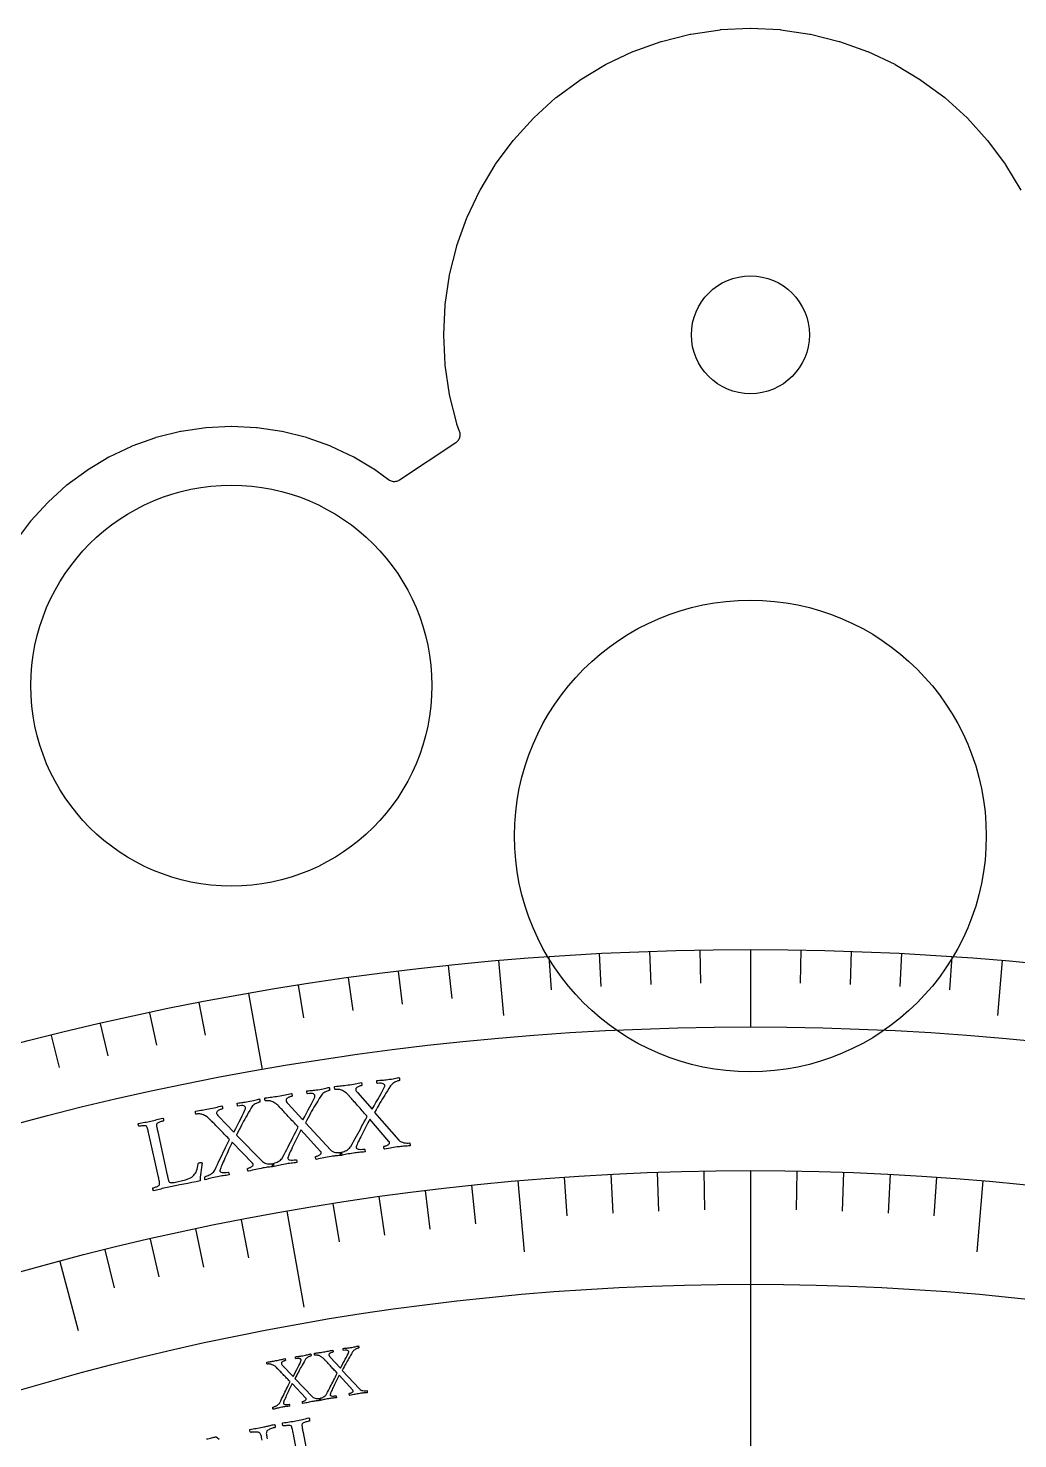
# Model space of a CAD drawing. Header units: millimetres. Extents: x -92 to 92, y -92 to 120.
# Drawn here: x -22.65 to 8.39, y 75.3 to 119.56 of the extents above; entities that cross this region are included whole.
import ezdxf

# ---------------------------------------------------------------- set-up
doc = ezdxf.new("R2010")
doc.units = ezdxf.units.MM
for name, color, linetype in [('CUT_INNER', 6, 'Continuous'), ('CUT_OUTER', 1, 'Continuous'), ('ENGRAVE', 7, 'Continuous'), ('ENGRAVE_FINE', 8, 'Continuous'), ('TEXT', 5, 'Continuous')]:
    doc.layers.add(name, color=color, linetype=linetype)

msp = doc.modelspace()

# ---------------------------------------------------------------- linework, layer by layer
at = {"layer": 'CUT_INNER'}
for centre, radius in [((0, 109.9377), 1.85), ((-16.28, 98.9302), 6.29), ((0, 94.2127), 7.4)]:
    msp.add_circle(centre, radius, dxfattribs=at)
at = {"layer": 'CUT_OUTER'}
msp.add_lwpolyline([(-23.0438, 103.4584), (-22.5767, 104.0882), (-22.5674, 104.0996), (-22.0408, 104.6805), (-22.0304, 104.6909), (-21.4494, 105.2175), (-21.438, 105.2268), (-20.8083, 105.6939), (-20.796, 105.7021), (-20.1235, 106.1052), (-20.1105, 106.1121), (-19.4017, 106.4474), (-19.3881, 106.453), (-18.6499, 106.7172), (-18.6358, 106.7214), (-17.8752, 106.912), (-17.8608, 106.9148), (-17.0851, 107.0299), (-17.0705, 107.0313), (-16.2874, 107.0698), (-16.2726, 107.0698), (-15.4895, 107.0313), (-15.4749, 107.0299), (-14.6992, 106.9148), (-14.6848, 106.912), (-13.9242, 106.7214), (-13.9101, 106.7172), (-13.1719, 106.453), (-13.1583, 106.4474), (-12.4495, 106.1121), (-12.4365, 106.1052), (-11.764, 105.7021), (-11.7517, 105.6939), (-11.3504, 105.3963), (-11.325, 105.3793), (-11.2979, 105.3651), (-11.2696, 105.3537), (-11.2403, 105.3452), (-11.2102, 105.3397), (-11.1798, 105.3373), (-11.1492, 105.3381), (-11.1189, 105.3419), (-11.0892, 105.3488), (-11.0603, 105.3587), (-11.0325, 105.3714), (-11.0062, 105.387), (-9.2377, 106.5561), (-9.2148, 106.573), (-9.1935, 106.5919), (-9.1741, 106.6128), (-9.1567, 106.6354), (-9.1416, 106.6595), (-9.1288, 106.685), (-9.1186, 106.7116), (-9.1109, 106.739), (-9.1058, 106.7671), (-9.1034, 106.7955), (-9.1037, 106.8239), (-9.1067, 106.8523), (-9.1124, 106.8802), (-9.1207, 106.9075), (-9.2033, 107.1382), (-9.2076, 107.1523), (-9.4334, 108.0537), (-9.4362, 108.0682), (-9.5726, 108.9874), (-9.574, 109.0021), (-9.6196, 109.9303), (-9.6196, 109.945), (-9.574, 110.8732), (-9.5726, 110.8879), (-9.4362, 111.8071), (-9.4334, 111.8216), (-9.2076, 112.723), (-9.2033, 112.7371), (-8.8902, 113.6121), (-8.8846, 113.6257), (-8.4872, 114.4658), (-8.4803, 114.4788), (-8.0025, 115.2759), (-7.9944, 115.2882), (-7.4407, 116.0346), (-7.4314, 116.046), (-6.8073, 116.7346), (-6.7969, 116.745), (-6.1083, 117.3691), (-6.0969, 117.3784), (-5.3505, 117.932), (-5.3383, 117.9402), (-4.5412, 118.4179), (-4.5282, 118.4249), (-3.6881, 118.8222), (-3.6745, 118.8279), (-2.7995, 119.1409), (-2.7854, 119.1452), (-1.8839, 119.371), (-1.8695, 119.3739), (-0.9502, 119.5102), (-0.9356, 119.5117), (-0.0074, 119.5573), (0.0074, 119.5573), (0.9356, 119.5117), (0.9502, 119.5102), (1.8695, 119.3739), (1.8839, 119.371), (2.7854, 119.1452), (2.7995, 119.1409), (3.6745, 118.8279), (3.6881, 118.8222), (4.5282, 118.4249), (4.5412, 118.4179), (5.3383, 117.9402), (5.3505, 117.932), (6.0969, 117.3784), (6.1083, 117.3691), (6.7969, 116.745), (6.8073, 116.7346), (7.4314, 116.046), (7.4407, 116.0346), (7.9944, 115.2882), (8.0025, 115.2759), (8.4803, 114.4788)], dxfattribs=at)
at = {"layer": 'ENGRAVE'}
for points in [[(-7.9007, 90.305), (-7.7495, 88.5773)], [(0, 90.65), (0, 88.2219)], [(7.9007, 90.305), (7.7495, 88.5773)], [(-15.7412, 89.2728), (-15.3196, 86.8816)], [(0, 83.7125), (0, 73.5375)], [(-7.296, 83.3939), (-7.1009, 81.164)], [(7.296, 83.3939), (7.1009, 81.164)], [(-14.5365, 82.4407), (-14.0065, 79.4346)], [(-21.6664, 80.8601), (-21.087, 78.6978)]]:
    msp.add_lwpolyline(points, dxfattribs=at)
for radius in [90.65, 90.65, 88.2219, 83.7125, 83.7125, 80.1513]:
    msp.add_circle((0, 0), radius, dxfattribs=at)
at = {"layer": 'ENGRAVE_FINE'}
for points in [[(-6.3234, 90.4292), (-6.2508, 89.3911)], [(-4.7443, 90.5258), (-4.6898, 89.4866)], [(-3.1636, 90.5948), (-3.1273, 89.5548)], [(-1.5821, 90.6362), (-1.5639, 89.5957)], [(1.5821, 90.6362), (1.5639, 89.5957)], [(3.1636, 90.5948), (3.1273, 89.5548)], [(4.7443, 90.5258), (4.6898, 89.4866)], [(6.3234, 90.4292), (6.2508, 89.3911)], [(-11.0475, 89.9743), (-10.9206, 88.9414)], [(-9.4755, 90.1534), (-9.3667, 89.1185)], [(-14.1808, 89.5339), (-14.018, 88.5061)], [(-12.616, 89.7678), (-12.4712, 88.7373)], [(-17.2968, 88.9845), (-17.0983, 87.963)], [(-18.8472, 88.6691), (-18.6308, 87.6512)], [(-20.3918, 88.3266), (-20.1577, 87.3127)], [(-21.9302, 87.9573), (-21.6785, 86.9476)], [(-2.9215, 83.6615), (-2.8789, 82.4412)], [(-1.461, 83.6998), (-1.4397, 82.4789)], [(1.461, 83.6998), (1.4397, 82.4789)], [(2.9215, 83.6615), (2.8789, 82.4412)], [(-8.7503, 83.2539), (-8.6227, 82.0396)], [(-5.8395, 83.5086), (-5.7543, 82.2906)], [(-4.3812, 83.5978), (-4.3173, 82.3784)], [(4.3812, 83.5978), (4.3173, 82.3784)], [(5.8395, 83.5086), (5.7543, 82.2906)], [(-11.6505, 82.8978), (-11.4806, 81.6887)], [(-10.202, 83.0885), (-10.0532, 81.8766)], [(-13.0955, 82.6819), (-12.9045, 81.4759)], [(-17.4048, 81.8832), (-17.1509, 80.6889)], [(-15.9731, 82.1745), (-15.7401, 80.9759)], [(-18.8312, 81.567), (-18.5565, 80.3772)], [(-20.2519, 81.2259), (-19.9565, 80.0411)]]:
    msp.add_lwpolyline(points, dxfattribs=at)
at = {"layer": 'TEXT'}
for points in [[(-14.8107, 86.0524), (-14.7517, 86.0629), (-14.6953, 86.0735), (-14.6415, 86.0842), (-14.5903, 86.0952), (-14.5406, 86.106), (-14.4913, 86.1165), (-14.4423, 86.1268), (-14.3937, 86.1367), (-14.3894, 86.1289), (-14.3854, 86.1178), (-14.3817, 86.1031), (-14.3782, 86.0851), (-14.3762, 86.0676), (-14.3766, 86.0549), (-14.3796, 86.0467), (-14.385, 86.0433), (-14.3981, 86.0406), (-14.414, 86.0363), (-14.4326, 86.0305), (-14.454, 86.0232), (-14.4762, 86.0144), (-14.4973, 86.0041), (-14.5173, 85.9923), (-14.5361, 85.9789), (-14.5517, 85.9639), (-14.5617, 85.947), (-14.5663, 85.9284), (-14.5654, 85.9079), (-14.5596, 85.8887), (-14.5483, 85.8675), (-14.5314, 85.8443), (-14.5091, 85.8191), (-14.0368, 85.3083), (-13.9802, 85.4161), (-13.9246, 85.5206), (-13.8701, 85.6219), (-13.8166, 85.72), (-13.7674, 85.8111), (-13.7258, 85.8912), (-13.6918, 85.9603), (-13.6654, 86.0184), (-13.6622, 86.0274), (-13.6601, 86.0362), (-13.659, 86.0448), (-13.6589, 86.0533), (-13.6594, 86.0608), (-13.6597, 86.0667), (-13.6601, 86.0708), (-13.6604, 86.0733), (-13.6648, 86.0849), (-13.6744, 86.0965), (-13.6891, 86.1081), (-13.709, 86.1197), (-13.7373, 86.1286), (-13.7771, 86.1317), (-13.8286, 86.1292), (-13.8916, 86.1209), (-13.8967, 86.124), (-13.9015, 86.1316), (-13.9059, 86.1437), (-13.91, 86.1603), (-13.9131, 86.1779), (-13.9148, 86.1929), (-13.915, 86.2055), (-13.9137, 86.2155), (-13.8659, 86.22), (-13.8208, 86.2241), (-13.7785, 86.2281), (-13.7389, 86.2317), (-13.6998, 86.2357), (-13.6589, 86.2406), (-13.6163, 86.2464), (-13.5718, 86.2531), (-13.5106, 86.2631), (-13.4545, 86.2732), (-13.4035, 86.2832), (-13.3578, 86.2933), (-13.3164, 86.3028), (-13.2788, 86.3114), (-13.2449, 86.3189), (-13.2147, 86.3254), (-13.2105, 86.3181), (-13.2065, 86.3081), (-13.2027, 86.2956), (-13.1992, 86.2805), (-13.1972, 86.2649), (-13.1978, 86.2511), (-13.201, 86.239), (-13.2068, 86.2286), (-13.2158, 86.2267), (-13.2296, 86.223), (-13.2479, 86.2175), (-13.271, 86.2103), (-13.2968, 86.2008), (-13.3235, 86.1887), (-13.3511, 86.1738), (-13.3795, 86.1563), (-13.4074, 86.1358), (-13.4332, 86.112), (-13.457, 86.085), (-13.4788, 86.0546), (-13.5275, 85.9734), (-13.5729, 85.8977), (-13.6151, 85.8276), (-13.6539, 85.763), (-13.6908, 85.7011), (-13.727, 85.6388), (-13.7623, 85.5762), (-13.797, 85.5133), (-13.8326, 85.4473), (-13.8711, 85.3752), (-13.9124, 85.2972), (-13.9564, 85.2132), (-13.1702, 84.3642), (-13.1391, 84.3361), (-13.1027, 84.3139), (-13.0608, 84.2975), (-13.0136, 84.2871), (-12.965, 84.2812), (-12.9191, 84.2788), (-12.8757, 84.2797), (-12.835, 84.284), (-12.8296, 84.2766), (-12.8252, 84.2661), (-12.8217, 84.2525), (-12.8193, 84.2357), (-12.8177, 84.2193), (-12.8169, 84.2065), (-12.8169, 84.1974), (-12.8177, 84.192), (-12.8641, 84.1882), (-12.9072, 84.1847), (-12.9469, 84.1814), (-12.9834, 84.1784), (-13.02, 84.175), (-13.0602, 84.1704), (-13.104, 84.1645), (-13.1514, 84.1574), (-13.2164, 84.1469), (-13.277, 84.1365), (-13.3332, 84.126), (-13.3849, 84.1155), (-13.4366, 84.1046), (-13.4926, 84.0928), (-13.5528, 84.0801), (-13.6173, 84.0664), (-13.6244, 84.0737), (-13.6303, 84.0846), (-13.6352, 84.099), (-13.6389, 84.117), (-13.6409, 84.1345), (-13.6405, 84.1473), (-13.6376, 84.1554), (-13.6322, 84.1588), (-13.621, 84.1612), (-13.6068, 84.1654), (-13.5898, 84.1713), (-13.5699, 84.179), (-13.549, 84.1882), (-13.5289, 84.1987), (-13.5097, 84.2106), (-13.4913, 84.2238), (-13.4759, 84.2378), (-13.4655, 84.252), (-13.4603, 84.2665), (-13.4601, 84.2812), (-13.461, 84.2848), (-13.4626, 84.2889), (-13.4649, 84.2935), (-13.4679, 84.2986), (-13.4714, 84.3036), (-13.4749, 84.308), (-13.4786, 84.3118), (-13.4823, 84.3149), (-14.0972, 84.9935), (-14.1262, 84.9382), (-14.1561, 84.88), (-14.187, 84.8188), (-14.2188, 84.7547), (-14.2508, 84.6895), (-14.2822, 84.625), (-14.3131, 84.5612), (-14.3433, 84.4981), (-14.3721, 84.4373), (-14.3986, 84.3803), (-14.4227, 84.327), (-14.4444, 84.2775), (-14.4633, 84.2336), (-14.4787, 84.197), (-14.4908, 84.1678), (-14.4995, 84.1459), (-14.5007, 84.1419), (-14.5021, 84.137), (-14.5039, 84.1312), (-14.5059, 84.1245), (-14.5076, 84.1172), (-14.5084, 84.1096), (-14.5083, 84.1018), (-14.5073, 84.0937), (-14.5013, 84.0798), (-14.4885, 84.0677), (-14.4688, 84.0574), (-14.4423, 84.049), (-14.4077, 84.0438), (-14.3638, 84.0433), (-14.3107, 84.0476), (-14.2482, 84.0567), (-14.2424, 84.0494), (-14.2372, 84.039), (-14.2325, 84.0256), (-14.2284, 84.0092), (-14.2253, 83.993), (-14.2239, 83.9803), (-14.2241, 83.9711), (-14.226, 83.9655), (-14.2709, 83.9612), (-14.3162, 83.9565), (-14.3618, 83.9516), (-14.4078, 83.9464), (-14.4538, 83.9407), (-14.4992, 83.9345), (-14.5441, 83.9276), (-14.5885, 83.9203), (-14.6483, 83.9095), (-14.7035, 83.8989), (-14.7541, 83.8884), (-14.8001, 83.8781), (-14.8441, 83.8677), (-14.889, 83.8569), (-14.9346, 83.8457), (-14.981, 83.8341), (-14.9852, 83.843), (-14.9884, 83.8544), (-14.9906, 83.8684), (-14.9917, 83.8848), (-14.9921, 83.9008), (-14.9921, 83.9132), (-14.9917, 83.922), (-14.9909, 83.9274), (-14.9811, 83.9299), (-14.9648, 83.935), (-14.9421, 83.9428), (-14.9128, 83.9532), (-14.8799, 83.9662), (-14.8462, 83.9819), (-14.8117, 84.0003), (-14.7764, 84.0214), (-14.7431, 84.045), (-14.7147, 84.0708), (-14.691, 84.099), (-14.6722, 84.1296), (-14.6264, 84.2173), (-14.5828, 84.3011), (-14.5415, 84.3812), (-14.5023, 84.4574), (-14.4644, 84.5319), (-14.4266, 84.6064), (-14.3889, 84.6812), (-14.3515, 84.7561), (-14.3131, 84.8326), (-14.2728, 84.9121), (-14.2307, 84.9947), (-14.1866, 85.0803), (-14.2114, 85.1084), (-14.2395, 85.1396), (-14.2709, 85.1739), (-14.3056, 85.2112), (-14.3423, 85.2504), (-14.3796, 85.2906), (-14.4175, 85.3318), (-14.4561, 85.3739), (-14.4944, 85.4157), (-14.5316, 85.456), (-14.5678, 85.4947), (-14.6028, 85.532), (-14.6358, 85.5668), (-14.6656, 85.5984), (-14.6924, 85.6266), (-14.716, 85.6516), (-14.7353, 85.672), (-14.749, 85.6866), (-14.7573, 85.6954), (-14.7601, 85.6983), (-14.7935, 85.7343), (-14.8255, 85.7659), (-14.8561, 85.793), (-14.8853, 85.8157), (-14.9149, 85.8354), (-14.9465, 85.8534), (-14.9803, 85.8698), (-15.0162, 85.8845), (-15.0408, 85.8928), (-15.0665, 85.899), (-15.0934, 85.9031), (-15.1215, 85.905), (-15.1484, 85.9055), (-15.172, 85.905), (-15.1921, 85.9037), (-15.2089, 85.9015), (-15.2152, 85.9029), (-15.2206, 85.9096), (-15.2253, 85.9215), (-15.2292, 85.9386), (-15.2316, 85.9569), (-15.2317, 85.9721), (-15.2296, 85.9844), (-15.2252, 85.9936), (-15.1668, 86.0021), (-15.1127, 86.0096), (-15.063, 86.0161), (-15.0177, 86.0216), (-14.9724, 86.0273), (-14.9228, 86.0343), (-14.8689, 86.0427), (-14.8107, 86.0524)], [(-12.6207, 86.4008), (-12.5614, 86.4097), (-12.5047, 86.4189), (-12.4507, 86.4283), (-12.3992, 86.4379), (-12.3493, 86.4475), (-12.2997, 86.4568), (-12.2505, 86.4658), (-12.2017, 86.4744), (-12.1976, 86.4666), (-12.1938, 86.4553), (-12.1905, 86.4406), (-12.1875, 86.4224), (-12.1859, 86.405), (-12.1866, 86.3922), (-12.1898, 86.3842), (-12.1953, 86.3808), (-12.2085, 86.3784), (-12.2245, 86.3746), (-12.2433, 86.3693), (-12.2648, 86.3626), (-12.2872, 86.3543), (-12.3086, 86.3445), (-12.3288, 86.3332), (-12.348, 86.3203), (-12.3639, 86.3057), (-12.3744, 86.2891), (-12.3795, 86.2706), (-12.3791, 86.25), (-12.3738, 86.2308), (-12.363, 86.2093), (-12.3468, 86.1857), (-12.3251, 86.1599), (-11.8659, 85.6373), (-11.8066, 85.7435), (-11.7484, 85.8466), (-11.6913, 85.9465), (-11.6353, 86.0433), (-11.5838, 86.133), (-11.5402, 86.212), (-11.5044, 86.2802), (-11.4766, 86.3377), (-11.4732, 86.3466), (-11.4708, 86.3553), (-11.4695, 86.3639), (-11.4692, 86.3724), (-11.4695, 86.3799), (-11.4697, 86.3858), (-11.4699, 86.39), (-11.4702, 86.3925), (-11.4743, 86.4041), (-11.4836, 86.416), (-11.498, 86.428), (-11.5176, 86.4401), (-11.5457, 86.4496), (-11.5854, 86.4538), (-11.6369, 86.4526), (-11.7001, 86.4459), (-11.7051, 86.4492), (-11.7097, 86.4569), (-11.7138, 86.4691), (-11.7175, 86.4857), (-11.7202, 86.5034), (-11.7215, 86.5185), (-11.7214, 86.5311), (-11.7198, 86.5411), (-11.6719, 86.5443), (-11.6267, 86.5473), (-11.5843, 86.5501), (-11.5446, 86.5528), (-11.5055, 86.5558), (-11.4645, 86.5597), (-11.4217, 86.5644), (-11.3771, 86.5699), (-11.3156, 86.5784), (-11.2592, 86.587), (-11.2081, 86.5958), (-11.1621, 86.6047), (-11.1205, 86.6132), (-11.0827, 86.6208), (-11.0486, 86.6274), (-11.0183, 86.6332), (-11.0142, 86.6257), (-11.0105, 86.6156), (-11.007, 86.603), (-11.0039, 86.5878), (-11.0023, 86.5723), (-11.0032, 86.5585), (-11.0067, 86.5464), (-11.0128, 86.5362), (-11.0219, 86.5345), (-11.0357, 86.5312), (-11.0542, 86.5262), (-11.0774, 86.5195), (-11.1035, 86.5107), (-11.1305, 86.4992), (-11.1584, 86.4851), (-11.1873, 86.4683), (-11.2157, 86.4485), (-11.2421, 86.4254), (-11.2666, 86.3989), (-11.2891, 86.3691), (-11.3398, 86.2892), (-11.3872, 86.2147), (-11.4311, 86.1457), (-11.4716, 86.0821), (-11.5101, 86.0211), (-11.5478, 85.9598), (-11.5847, 85.8981), (-11.6209, 85.8361), (-11.6583, 85.771), (-11.6986, 85.6999), (-11.7418, 85.623), (-11.7879, 85.5401), (-11.0236, 84.6715), (-10.9932, 84.6425), (-10.9573, 84.6194), (-10.9159, 84.602), (-10.869, 84.5904), (-10.8205, 84.5833), (-10.7747, 84.5797), (-10.7313, 84.5795), (-10.6905, 84.5828), (-10.6853, 84.5752), (-10.6811, 84.5646), (-10.678, 84.5509), (-10.676, 84.5341), (-10.6749, 84.5176), (-10.6744, 84.5048), (-10.6746, 84.4957), (-10.6755, 84.4904), (-10.722, 84.4877), (-10.7651, 84.4853), (-10.805, 84.4831), (-10.8415, 84.481), (-10.8782, 84.4785), (-10.9185, 84.4749), (-10.9624, 84.4701), (-11.01, 84.4643), (-11.0752, 84.4554), (-11.1361, 84.4465), (-11.1925, 84.4374), (-11.2445, 84.4283), (-11.2965, 84.4187), (-11.3527, 84.4084), (-11.4133, 84.3971), (-11.4781, 84.3851), (-11.4849, 84.3926), (-11.4906, 84.4036), (-11.4951, 84.4182), (-11.4984, 84.4363), (-11.5, 84.4538), (-11.4992, 84.4665), (-11.4961, 84.4745), (-11.4907, 84.4778), (-11.4793, 84.48), (-11.4651, 84.4838), (-11.4479, 84.4893), (-11.4278, 84.4964), (-11.4067, 84.5051), (-11.3864, 84.5151), (-11.3668, 84.5265), (-11.3481, 84.5392), (-11.3323, 84.5528), (-11.3216, 84.5668), (-11.316, 84.5811), (-11.3155, 84.5959), (-11.3163, 84.5994), (-11.3178, 84.6036), (-11.32, 84.6082), (-11.3229, 84.6134), (-11.3262, 84.6186), (-11.3296, 84.623), (-11.3332, 84.6269), (-11.3368, 84.6301), (-11.9343, 85.3241), (-11.9647, 85.2695), (-11.9961, 85.2121), (-12.0285, 85.1517), (-12.0619, 85.0884), (-12.0955, 85.0241), (-12.1286, 84.9604), (-12.161, 84.8974), (-12.1929, 84.8351), (-12.2232, 84.775), (-12.2511, 84.7187), (-12.2765, 84.666), (-12.2995, 84.6171), (-12.3195, 84.5737), (-12.3359, 84.5375), (-12.3487, 84.5086), (-12.3579, 84.487), (-12.3592, 84.483), (-12.3608, 84.4782), (-12.3627, 84.4724), (-12.3649, 84.4657), (-12.3668, 84.4585), (-12.3678, 84.451), (-12.3679, 84.4431), (-12.3671, 84.435), (-12.3615, 84.421), (-12.349, 84.4085), (-12.3296, 84.3978), (-12.3032, 84.3886), (-12.2688, 84.3826), (-12.2249, 84.381), (-12.1717, 84.384), (-12.109, 84.3914), (-12.1034, 84.384), (-12.0985, 84.3735), (-12.0941, 84.36), (-12.0904, 84.3434), (-12.0877, 84.3271), (-12.0866, 84.3144), (-12.0871, 84.3053), (-12.0891, 84.2997), (-12.1341, 84.2965), (-12.1795, 84.293), (-12.2253, 84.2893), (-12.2714, 84.2852), (-12.3175, 84.2807), (-12.363, 84.2756), (-12.4081, 84.2699), (-12.4527, 84.2637), (-12.5127, 84.2544), (-12.5682, 84.2452), (-12.619, 84.2361), (-12.6652, 84.2269), (-12.7096, 84.2176), (-12.7547, 84.2079), (-12.8005, 84.1979), (-12.8472, 84.1875), (-12.8512, 84.1965), (-12.8541, 84.208), (-12.8559, 84.222), (-12.8566, 84.2385), (-12.8567, 84.2544), (-12.8563, 84.2668), (-12.8557, 84.2757), (-12.8547, 84.281), (-12.8449, 84.2833), (-12.8285, 84.288), (-12.8056, 84.2952), (-12.776, 84.3048), (-12.7428, 84.317), (-12.7087, 84.3319), (-12.6738, 84.3494), (-12.638, 84.3696), (-12.6041, 84.3923), (-12.575, 84.4174), (-12.5506, 84.445), (-12.531, 84.475), (-12.483, 84.5615), (-12.4373, 84.6443), (-12.394, 84.7232), (-12.3529, 84.7985), (-12.313, 84.8719), (-12.2734, 84.9455), (-12.2338, 85.0193), (-12.1945, 85.0932), (-12.1542, 85.1687), (-12.1119, 85.2472), (-12.0677, 85.3286), (-12.0214, 85.4131), (-12.0455, 85.4419), (-12.0728, 85.4738), (-12.1033, 85.5088), (-12.1371, 85.547), (-12.1728, 85.5871), (-12.209, 85.6283), (-12.2459, 85.6704), (-12.2834, 85.7135), (-12.3206, 85.7562), (-12.3568, 85.7974), (-12.3919, 85.8371), (-12.4261, 85.8752), (-12.4581, 85.9109), (-12.4872, 85.9432), (-12.5132, 85.9721), (-12.5361, 85.9977), (-12.5549, 86.0186), (-12.5683, 86.0335), (-12.5764, 86.0425), (-12.579, 86.0455), (-12.6115, 86.0823), (-12.6427, 86.1147), (-12.6726, 86.1426), (-12.7012, 86.166), (-12.7303, 86.1864), (-12.7615, 86.2053), (-12.7948, 86.2225), (-12.8303, 86.2381), (-12.8547, 86.2471), (-12.8803, 86.2539), (-12.9071, 86.2587), (-12.9351, 86.2613), (-12.962, 86.2625), (-12.9855, 86.2626), (-13.0057, 86.2618), (-13.0225, 86.26), (-13.0288, 86.2616), (-13.0341, 86.2684), (-13.0385, 86.2804), (-13.0419, 86.2976), (-13.0439, 86.3159), (-13.0436, 86.3312), (-13.0411, 86.3434), (-13.0365, 86.3525), (-12.9779, 86.3596), (-12.9237, 86.3657), (-12.8738, 86.3709), (-12.8283, 86.3753), (-12.7829, 86.3798), (-12.7332, 86.3855), (-12.6791, 86.3925), (-12.6207, 86.4008)], [(-16.9912, 85.6486), (-16.9325, 85.6605), (-16.8763, 85.6725), (-16.8228, 85.6847), (-16.7719, 85.6969), (-16.7225, 85.709), (-16.6735, 85.7208), (-16.6248, 85.7322), (-16.5765, 85.7434), (-16.572, 85.7358), (-16.5677, 85.7247), (-16.5636, 85.7102), (-16.5597, 85.6922), (-16.5572, 85.6748), (-16.5573, 85.662), (-16.5601, 85.6538), (-16.5654, 85.6502), (-16.5785, 85.6472), (-16.5942, 85.6425), (-16.6127, 85.6363), (-16.6339, 85.6284), (-16.6559, 85.6191), (-16.6767, 85.6082), (-16.6963, 85.5959), (-16.7148, 85.582), (-16.73, 85.5666), (-16.7396, 85.5495), (-16.7437, 85.5307), (-16.7423, 85.5103), (-16.736, 85.4913), (-16.7242, 85.4704), (-16.7067, 85.4476), (-16.6838, 85.423), (-16.1987, 84.9244), (-16.1448, 85.0335), (-16.0919, 85.1394), (-16.04, 85.2421), (-15.989, 85.3415), (-15.9421, 85.4338), (-15.9026, 85.5149), (-15.8703, 85.5848), (-15.8454, 85.6436), (-15.8424, 85.6527), (-15.8405, 85.6615), (-15.8396, 85.6702), (-15.8398, 85.6786), (-15.8404, 85.6862), (-15.841, 85.692), (-15.8414, 85.6962), (-15.8418, 85.6987), (-15.8465, 85.7101), (-15.8563, 85.7215), (-15.8714, 85.7327), (-15.8916, 85.7438), (-15.9201, 85.7519), (-15.96, 85.7541), (-16.0113, 85.7502), (-16.0741, 85.7404), (-16.0793, 85.7434), (-16.0843, 85.7508), (-16.089, 85.7628), (-16.0935, 85.7793), (-16.0971, 85.7968), (-16.0992, 85.8118), (-16.0997, 85.8243), (-16.0987, 85.8344), (-16.0509, 85.84), (-16.006, 85.8454), (-15.9638, 85.8503), (-15.9243, 85.855), (-15.8853, 85.86), (-15.8446, 85.8659), (-15.8021, 85.8728), (-15.7578, 85.8806), (-15.6968, 85.8922), (-15.641, 85.9037), (-15.5904, 85.915), (-15.5449, 85.9262), (-15.5038, 85.9368), (-15.4664, 85.9463), (-15.4327, 85.9547), (-15.4027, 85.962), (-15.3982, 85.9547), (-15.394, 85.9449), (-15.3899, 85.9325), (-15.3861, 85.9175), (-15.3836, 85.902), (-15.3838, 85.8882), (-15.3867, 85.876), (-15.3923, 85.8654), (-15.4013, 85.8633), (-15.4149, 85.8592), (-15.4331, 85.8533), (-15.456, 85.8455), (-15.4816, 85.8354), (-15.508, 85.8225), (-15.5352, 85.807), (-15.5631, 85.7888), (-15.5905, 85.7676), (-15.6157, 85.7431), (-15.6388, 85.7155), (-15.6597, 85.6846), (-15.7064, 85.6021), (-15.7499, 85.5253), (-15.7902, 85.4542), (-15.8275, 85.3886), (-15.8628, 85.3258), (-15.8973, 85.2626), (-15.9311, 85.1992), (-15.9641, 85.1354), (-15.9981, 85.0684), (-16.0347, 84.9954), (-16.074, 84.9164), (-16.1158, 84.8313), (-15.3084, 84.0025), (-15.2766, 83.9752), (-15.2396, 83.9539), (-15.1973, 83.9387), (-15.1499, 83.9294), (-15.1011, 83.9248), (-15.0551, 83.9235), (-15.0118, 83.9256), (-14.9713, 83.9309), (-14.9656, 83.9236), (-14.9609, 83.9132), (-14.9572, 83.8997), (-14.9543, 83.883), (-14.9523, 83.8666), (-14.9512, 83.8539), (-14.951, 83.8448), (-14.9516, 83.8394), (-14.9979, 83.8344), (-15.0408, 83.8298), (-15.0805, 83.8255), (-15.1169, 83.8216), (-15.1534, 83.8172), (-15.1935, 83.8116), (-15.2371, 83.8046), (-15.2843, 83.7963), (-15.349, 83.7842), (-15.4093, 83.7722), (-15.4652, 83.7603), (-15.5167, 83.7485), (-15.5681, 83.7363), (-15.6238, 83.7231), (-15.6836, 83.7088), (-15.7477, 83.6935), (-15.755, 83.7006), (-15.7612, 83.7113), (-15.7665, 83.7256), (-15.7707, 83.7436), (-15.7731, 83.761), (-15.773, 83.7737), (-15.7703, 83.7819), (-15.765, 83.7854), (-15.7538, 83.7882), (-15.7398, 83.7927), (-15.7229, 83.7991), (-15.7032, 83.8072), (-15.6826, 83.8169), (-15.6628, 83.828), (-15.6438, 83.8403), (-15.6258, 83.854), (-15.6107, 83.8684), (-15.6008, 83.8829), (-15.5959, 83.8975), (-15.5961, 83.9122), (-15.597, 83.9158), (-15.5987, 83.9198), (-15.6012, 83.9243), (-15.6043, 83.9294), (-15.6079, 83.9343), (-15.6116, 83.9387), (-15.6153, 83.9423), (-15.6191, 83.9453), (-16.2511, 84.6081), (-16.2786, 84.5521), (-16.3071, 84.4931), (-16.3364, 84.4312), (-16.3665, 84.3663), (-16.3969, 84.3003), (-16.4266, 84.235), (-16.4559, 84.1705), (-16.4845, 84.1066), (-16.5118, 84.0451), (-16.5367, 83.9874), (-16.5595, 83.9335), (-16.5799, 83.8835), (-16.5977, 83.8391), (-16.6122, 83.8022), (-16.6235, 83.7727), (-16.6317, 83.7506), (-16.6328, 83.7465), (-16.6341, 83.7416), (-16.6357, 83.7357), (-16.6375, 83.729), (-16.639, 83.7217), (-16.6397, 83.7141), (-16.6394, 83.7063), (-16.6382, 83.6982), (-16.6319, 83.6844), (-16.6187, 83.6727), (-16.5988, 83.6629), (-16.572, 83.6551), (-16.5373, 83.6508), (-16.4935, 83.6515), (-16.4404, 83.6571), (-16.3782, 83.6677), (-16.3722, 83.6606), (-16.3668, 83.6504), (-16.3617, 83.6371), (-16.3572, 83.6208), (-16.3537, 83.6046), (-16.3519, 83.592), (-16.352, 83.5828), (-16.3537, 83.5772), (-16.3985, 83.5717), (-16.4436, 83.5659), (-16.4891, 83.5598), (-16.535, 83.5534), (-16.5808, 83.5466), (-16.626, 83.5392), (-16.6708, 83.5312), (-16.7149, 83.5227), (-16.7745, 83.5105), (-16.8294, 83.4985), (-16.8797, 83.4867), (-16.9254, 83.4752), (-16.9691, 83.4637), (-17.0137, 83.4517), (-17.059, 83.4394), (-17.1051, 83.4266), (-17.1095, 83.4354), (-17.113, 83.4468), (-17.1155, 83.4606), (-17.1171, 83.477), (-17.1179, 83.493), (-17.1182, 83.5054), (-17.1181, 83.5143), (-17.1174, 83.5196), (-17.1076, 83.5224), (-17.0915, 83.5279), (-17.069, 83.5363), (-17.04, 83.5474), (-17.0074, 83.5613), (-16.9741, 83.5778), (-16.9401, 83.5971), (-16.9054, 83.6191), (-16.8727, 83.6435), (-16.8449, 83.6701), (-16.8219, 83.6988), (-16.8039, 83.7298), (-16.7604, 83.8187), (-16.7189, 83.9036), (-16.6796, 83.9847), (-16.6424, 84.0619), (-16.6064, 84.1373), (-16.5705, 84.2128), (-16.5347, 84.2885), (-16.4992, 84.3643), (-16.4628, 84.4417), (-16.4246, 84.5223), (-16.3845, 84.6059), (-16.3426, 84.6926), (-16.3681, 84.7201), (-16.397, 84.7506), (-16.4293, 84.784), (-16.4649, 84.8204), (-16.5026, 84.8587), (-16.5409, 84.898), (-16.5799, 84.9381), (-16.6195, 84.9792), (-16.6588, 85.0201), (-16.6971, 85.0594), (-16.7342, 85.0972), (-16.7702, 85.1336), (-16.804, 85.1676), (-16.8347, 85.1983), (-16.8621, 85.2259), (-16.8863, 85.2503), (-16.9061, 85.2702), (-16.9203, 85.2844), (-16.9288, 85.293), (-16.9316, 85.2958), (-16.9659, 85.331), (-16.9987, 85.3617), (-17.03, 85.3881), (-17.0598, 85.41), (-17.0898, 85.4289), (-17.1219, 85.4461), (-17.1561, 85.4617), (-17.1923, 85.4755), (-17.2171, 85.4831), (-17.2431, 85.4887), (-17.2701, 85.4921), (-17.2982, 85.4933), (-17.3251, 85.4931), (-17.3486, 85.4921), (-17.3687, 85.4902), (-17.3854, 85.4876), (-17.3917, 85.4888), (-17.3974, 85.4954), (-17.4024, 85.5071), (-17.4067, 85.5242), (-17.4096, 85.5423), (-17.4101, 85.5576), (-17.4082, 85.5699), (-17.404, 85.5793), (-17.3459, 85.5893), (-17.292, 85.5981), (-17.2425, 85.6059), (-17.1973, 85.6125), (-17.1522, 85.6193), (-17.1028, 85.6276), (-17.0491, 85.6374), (-16.9912, 85.6486)], [(-18.2913, 83.5715), (-18.2905, 83.5678), (-18.2895, 83.5633), (-18.2884, 83.558), (-18.287, 83.5519), (-18.2836, 83.5361), (-18.2796, 83.518), (-18.2752, 83.4977), (-18.2703, 83.4752), (-18.265, 83.4521), (-18.2595, 83.4301), (-18.2539, 83.4092), (-18.2481, 83.3894), (-18.2422, 83.3723), (-18.2364, 83.3594), (-18.2307, 83.3508), (-18.2251, 83.3465), (-18.2057, 83.34), (-18.185, 83.336), (-18.1629, 83.3348), (-18.1395, 83.3361), (-18.1121, 83.3398), (-18.0782, 83.3456), (-18.0377, 83.3534), (-17.9907, 83.3632), (-17.8121, 83.4016), (-17.7657, 83.4128), (-17.7177, 83.4272), (-17.6681, 83.4447), (-17.6167, 83.4653), (-17.5675, 83.4883), (-17.5245, 83.5133), (-17.4876, 83.5401), (-17.4567, 83.5689), (-17.4328, 83.5982), (-17.4107, 83.6314), (-17.3905, 83.6684), (-17.3721, 83.7094), (-17.356, 83.7554), (-17.3427, 83.8076), (-17.3321, 83.8661), (-17.3243, 83.9309), (-17.3208, 83.9405), (-17.3126, 83.9486), (-17.2999, 83.9551), (-17.2826, 83.9599), (-17.2553, 83.9643), (-17.2325, 83.9651), (-17.2141, 83.9625), (-17.2001, 83.9564), (-17.2098, 83.8851), (-17.2201, 83.8116), (-17.231, 83.7358), (-17.2424, 83.6577), (-17.2523, 83.5817), (-17.2586, 83.5119), (-17.2613, 83.4484), (-17.2603, 83.3912), (-17.3885, 83.365), (-17.5164, 83.3395), (-17.644, 83.3147), (-17.7714, 83.2907), (-17.9026, 83.2656), (-18.0417, 83.2377), (-18.1886, 83.207), (-18.3434, 83.1734), (-18.397, 83.1612), (-18.4476, 83.1491), (-18.4953, 83.1369), (-18.5399, 83.1247), (-18.5836, 83.1127), (-18.6281, 83.1011), (-18.6737, 83.0899), (-18.7201, 83.0791), (-18.7274, 83.0856), (-18.7335, 83.095), (-18.7382, 83.1072), (-18.7417, 83.1222), (-18.7438, 83.1376), (-18.7443, 83.1508), (-18.7433, 83.1617), (-18.7407, 83.1704), (-18.729, 83.1734), (-18.7134, 83.1779), (-18.6939, 83.1838), (-18.6705, 83.1914), (-18.6455, 83.2001), (-18.6214, 83.2096), (-18.5981, 83.2201), (-18.5757, 83.2314), (-18.5564, 83.2428), (-18.5427, 83.2533), (-18.5345, 83.2631), (-18.5319, 83.272), (-18.5308, 83.2943), (-18.5318, 83.3191), (-18.5348, 83.3464), (-18.5398, 83.3764), (-18.5461, 83.4081), (-18.5529, 83.4411), (-18.5602, 83.4752), (-18.5679, 83.5105), (-18.8704, 84.8708), (-18.8784, 84.9062), (-18.8863, 84.9405), (-18.8943, 84.9737), (-18.9022, 85.0058), (-18.9104, 85.0358), (-18.9195, 85.0623), (-18.9293, 85.0855), (-18.9399, 85.1053), (-18.9464, 85.1135), (-18.9582, 85.1192), (-18.9754, 85.1224), (-18.9979, 85.1232), (-19.0232, 85.1223), (-19.0491, 85.1207), (-19.0754, 85.1184), (-19.1023, 85.1152), (-19.1272, 85.1119), (-19.1479, 85.1089), (-19.1642, 85.1061), (-19.1763, 85.1037), (-19.1825, 85.1105), (-19.1882, 85.1199), (-19.1935, 85.132), (-19.1982, 85.1468), (-19.2015, 85.1619), (-19.2024, 85.1749), (-19.2008, 85.186), (-19.1969, 85.195), (-19.1469, 85.2044), (-19.0973, 85.2135), (-19.0481, 85.2223), (-18.9992, 85.2308), (-18.9508, 85.2393), (-18.9029, 85.2483), (-18.8556, 85.2578), (-18.8088, 85.2678), (-18.7611, 85.2787), (-18.714, 85.29), (-18.6677, 85.3017), (-18.6222, 85.3139), (-18.5765, 85.3263), (-18.5297, 85.3388), (-18.4818, 85.3512), (-18.4328, 85.3636), (-18.4254, 85.3571), (-18.4194, 85.3477), (-18.4147, 85.3354), (-18.4113, 85.3204), (-18.4094, 85.305), (-18.4091, 85.2918), (-18.4103, 85.2808), (-18.4131, 85.2721), (-18.4251, 85.2692), (-18.4411, 85.2648), (-18.4611, 85.2589), (-18.4851, 85.2514), (-18.5106, 85.243), (-18.5352, 85.2341), (-18.5589, 85.2248), (-18.5815, 85.2151), (-18.601, 85.205), (-18.6153, 85.1948), (-18.6244, 85.1845), (-18.6282, 85.1741), (-18.6288, 85.1555), (-18.6278, 85.1348), (-18.6253, 85.1118), (-18.6212, 85.0867), (-18.6161, 85.0598), (-18.6105, 85.0317), (-18.6044, 85.0024), (-18.5979, 84.972), (-18.5968, 84.9671), (-18.5957, 84.9622), (-18.5947, 84.9573), (-18.5936, 84.9524), (-18.5925, 84.9475), (-18.5914, 84.9426), (-18.5904, 84.9377), (-18.5893, 84.9328)], [(-14.8825, 77.7524), (-14.8422, 77.7604), (-14.8038, 77.7683), (-14.7671, 77.7764), (-14.7322, 77.7846), (-14.6983, 77.7927), (-14.6647, 77.8005), (-14.6313, 77.8082), (-14.5982, 77.8157), (-14.5952, 77.8104), (-14.5923, 77.8028), (-14.5895, 77.7928), (-14.5869, 77.7804), (-14.5852, 77.7684), (-14.5854, 77.7596), (-14.5873, 77.754), (-14.591, 77.7516), (-14.5999, 77.7495), (-14.6107, 77.7464), (-14.6234, 77.7422), (-14.6379, 77.7369), (-14.653, 77.7306), (-14.6673, 77.7232), (-14.6808, 77.7148), (-14.6935, 77.7054), (-14.704, 77.6948), (-14.7106, 77.6831), (-14.7135, 77.6702), (-14.7126, 77.6562), (-14.7083, 77.6431), (-14.7003, 77.6287), (-14.6885, 77.6129), (-14.6728, 77.5959), (-14.3419, 77.2511), (-14.3046, 77.326), (-14.268, 77.3986), (-14.2321, 77.469), (-14.1969, 77.5372), (-14.1645, 77.6005), (-14.1372, 77.6561), (-14.115, 77.7041), (-14.0978, 77.7444), (-14.0958, 77.7506), (-14.0944, 77.7567), (-14.0938, 77.7627), (-14.0939, 77.7685), (-14.0943, 77.7737), (-14.0947, 77.7777), (-14.095, 77.7806), (-14.0952, 77.7823), (-14.0984, 77.7901), (-14.1051, 77.798), (-14.1154, 77.8057), (-14.1292, 77.8135), (-14.1487, 77.8191), (-14.1761, 77.8207), (-14.2112, 77.8182), (-14.2542, 77.8117), (-14.2578, 77.8137), (-14.2612, 77.8189), (-14.2644, 77.8271), (-14.2674, 77.8385), (-14.2699, 77.8505), (-14.2712, 77.8608), (-14.2716, 77.8694), (-14.2708, 77.8764), (-14.2381, 77.8801), (-14.2073, 77.8836), (-14.1784, 77.8869), (-14.1514, 77.89), (-14.1247, 77.8933), (-14.0968, 77.8973), (-14.0677, 77.9019), (-14.0374, 77.9071), (-13.9956, 77.9149), (-13.9574, 77.9227), (-13.9227, 77.9303), (-13.8915, 77.9379), (-13.8634, 77.9451), (-13.8378, 77.9516), (-13.8147, 77.9573), (-13.7941, 77.9622), (-13.7911, 77.9572), (-13.7882, 77.9504), (-13.7854, 77.9419), (-13.7828, 77.9316), (-13.7811, 77.9209), (-13.7813, 77.9114), (-13.7833, 77.903), (-13.7871, 77.8958), (-13.7933, 77.8943), (-13.8026, 77.8916), (-13.8151, 77.8876), (-13.8308, 77.8822), (-13.8483, 77.8753), (-13.8664, 77.8666), (-13.885, 77.8559), (-13.9042, 77.8435), (-13.923, 77.829), (-13.9403, 77.8122), (-13.9561, 77.7933), (-13.9705, 77.7721), (-14.0026, 77.7155), (-14.0326, 77.6628), (-14.0604, 77.614), (-14.086, 77.5691), (-14.1104, 77.526), (-14.1342, 77.4827), (-14.1575, 77.4392), (-14.1803, 77.3954), (-14.2038, 77.3495), (-14.2291, 77.2994), (-14.2563, 77.2452), (-14.2853, 77.1869), (-13.7325, 76.615), (-13.7106, 76.5961), (-13.6852, 76.5814), (-13.6561, 76.5709), (-13.6235, 76.5644), (-13.5899, 76.5612), (-13.5583, 76.5602), (-13.5285, 76.5616), (-13.5005, 76.5652), (-13.4967, 76.5602), (-13.4934, 76.553), (-13.4908, 76.5437), (-13.4889, 76.5322), (-13.4876, 76.521), (-13.4868, 76.5122), (-13.4867, 76.506), (-13.4871, 76.5022), (-13.519, 76.4989), (-13.5486, 76.4957), (-13.5759, 76.4929), (-13.601, 76.4902), (-13.6261, 76.4873), (-13.6537, 76.4835), (-13.6838, 76.4787), (-13.7163, 76.4731), (-13.7609, 76.4649), (-13.8025, 76.4568), (-13.841, 76.4487), (-13.8765, 76.4407), (-13.9119, 76.4325), (-13.9503, 76.4235), (-13.9916, 76.4138), (-14.0358, 76.4035), (-14.0407, 76.4084), (-14.045, 76.4158), (-14.0486, 76.4257), (-14.0514, 76.438), (-14.053, 76.4499), (-14.0529, 76.4587), (-14.051, 76.4643), (-14.0474, 76.4668), (-14.0397, 76.4686), (-14.03, 76.4717), (-14.0184, 76.476), (-14.0048, 76.4816), (-13.9905, 76.4882), (-13.9768, 76.4957), (-13.9638, 76.5042), (-13.9513, 76.5135), (-13.9409, 76.5234), (-13.934, 76.5333), (-13.9306, 76.5434), (-13.9307, 76.5535), (-13.9313, 76.5559), (-13.9325, 76.5587), (-13.9342, 76.5618), (-13.9363, 76.5653), (-13.9388, 76.5687), (-13.9413, 76.5717), (-13.9438, 76.5742), (-13.9465, 76.5763), (-14.3789, 77.0339), (-14.398, 76.9955), (-14.4178, 76.9551), (-14.4381, 76.9126), (-14.4591, 76.8681), (-14.4802, 76.8229), (-14.5009, 76.7781), (-14.5213, 76.7339), (-14.5413, 76.6901), (-14.5603, 76.6479), (-14.5777, 76.6083), (-14.5936, 76.5714), (-14.6079, 76.5371), (-14.6203, 76.5067), (-14.6305, 76.4813), (-14.6384, 76.4611), (-14.6441, 76.446), (-14.6449, 76.4432), (-14.6458, 76.4398), (-14.6469, 76.4358), (-14.6482, 76.4311), (-14.6493, 76.4261), (-14.6498, 76.4209), (-14.6496, 76.4155), (-14.6488, 76.41), (-14.6446, 76.4005), (-14.6356, 76.3923), (-14.6219, 76.3855), (-14.6035, 76.38), (-14.5796, 76.3769), (-14.5494, 76.3772), (-14.5129, 76.3809), (-14.47, 76.3879), (-14.4659, 76.383), (-14.4622, 76.3759), (-14.4588, 76.3668), (-14.4557, 76.3555), (-14.4534, 76.3444), (-14.4523, 76.3357), (-14.4523, 76.3294), (-14.4535, 76.3256), (-14.4844, 76.322), (-14.5155, 76.3182), (-14.5469, 76.3142), (-14.5785, 76.31), (-14.6101, 76.3055), (-14.6413, 76.3006), (-14.6721, 76.2953), (-14.7026, 76.2897), (-14.7436, 76.2815), (-14.7815, 76.2735), (-14.8162, 76.2657), (-14.8477, 76.258), (-14.8779, 76.2503), (-14.9087, 76.2423), (-14.94, 76.2341), (-14.9718, 76.2256), (-14.9748, 76.2317), (-14.9771, 76.2395), (-14.9788, 76.249), (-14.9798, 76.2603), (-14.9802, 76.2713), (-14.9804, 76.2798), (-14.9802, 76.2859), (-14.9797, 76.2896), (-14.973, 76.2914), (-14.9618, 76.2951), (-14.9463, 76.3008), (-14.9262, 76.3083), (-14.9038, 76.3176), (-14.8807, 76.3289), (-14.8572, 76.3419), (-14.8332, 76.3568), (-14.8105, 76.3734), (-14.7913, 76.3916), (-14.7753, 76.4113), (-14.7627, 76.4325), (-14.7323, 76.4933), (-14.7034, 76.5516), (-14.676, 76.6071), (-14.65, 76.66), (-14.6249, 76.7117), (-14.5999, 76.7634), (-14.575, 76.8153), (-14.5503, 76.8673), (-14.5249, 76.9204), (-14.4984, 76.9756), (-14.4705, 77.0329), (-14.4414, 77.0923), (-14.4589, 77.1114), (-14.4786, 77.1324), (-14.5006, 77.1555), (-14.525, 77.1807), (-14.5507, 77.2072), (-14.5768, 77.2343), (-14.6034, 77.2621), (-14.6304, 77.2906), (-14.6572, 77.3188), (-14.6833, 77.346), (-14.7086, 77.3722), (-14.7331, 77.3973), (-14.7562, 77.4209), (-14.7771, 77.4422), (-14.7958, 77.4613), (-14.8123, 77.4781), (-14.8258, 77.4919), (-14.8354, 77.5018), (-14.8412, 77.5077), (-14.8431, 77.5097), (-14.8665, 77.534), (-14.8888, 77.5553), (-14.9101, 77.5736), (-14.9305, 77.5888), (-14.951, 77.602), (-14.9729, 77.614), (-14.9962, 77.6248), (-15.021, 77.6345), (-15.0379, 77.64), (-15.0557, 77.6439), (-15.0741, 77.6464), (-15.0934, 77.6474), (-15.1118, 77.6474), (-15.1279, 77.6468), (-15.1417, 77.6457), (-15.1531, 77.644), (-15.1575, 77.6449), (-15.1613, 77.6494), (-15.1647, 77.6575), (-15.1676, 77.6692), (-15.1694, 77.6818), (-15.1697, 77.6922), (-15.1684, 77.7007), (-15.1655, 77.7071), (-15.1256, 77.7136), (-15.0887, 77.7194), (-15.0547, 77.7245), (-15.0238, 77.7288), (-14.9928, 77.7332), (-14.959, 77.7386), (-14.9222, 77.745), (-14.8825, 77.7524)], [(-13.3888, 78.0235), (-13.3484, 78.0307), (-13.3098, 78.0379), (-13.273, 78.0453), (-13.2379, 78.0528), (-13.2039, 78.0602), (-13.1701, 78.0674), (-13.1366, 78.0745), (-13.1034, 78.0813), (-13.1004, 78.076), (-13.0977, 78.0683), (-13.0951, 78.0582), (-13.0927, 78.0458), (-13.0913, 78.0338), (-13.0916, 78.025), (-13.0936, 78.0194), (-13.0973, 78.0171), (-13.1063, 78.0152), (-13.1172, 78.0123), (-13.1299, 78.0083), (-13.1446, 78.0033), (-13.1598, 77.9972), (-13.1742, 77.9901), (-13.1879, 77.982), (-13.2008, 77.9728), (-13.2114, 77.9625), (-13.2183, 77.9509), (-13.2214, 77.9381), (-13.2208, 77.924), (-13.2168, 77.9108), (-13.209, 77.8963), (-13.1975, 77.8803), (-13.1822, 77.863), (-12.8579, 77.512), (-12.8192, 77.586), (-12.7812, 77.6579), (-12.744, 77.7277), (-12.7075, 77.7952), (-12.6739, 77.8578), (-12.6455, 77.9129), (-12.6224, 77.9605), (-12.6044, 78.0005), (-12.6022, 78.0066), (-12.6008, 78.0127), (-12.6001, 78.0186), (-12.6, 78.0244), (-12.6004, 78.0296), (-12.6006, 78.0337), (-12.6009, 78.0365), (-12.6011, 78.0382), (-12.6041, 78.0462), (-12.6107, 78.0541), (-12.6209, 78.0621), (-12.6345, 78.0701), (-12.6539, 78.0761), (-12.6812, 78.0782), (-12.7164, 78.0764), (-12.7595, 78.0707), (-12.763, 78.0728), (-12.7663, 78.078), (-12.7694, 78.0863), (-12.7722, 78.0977), (-12.7744, 78.1098), (-12.7756, 78.1202), (-12.7757, 78.1288), (-12.7749, 78.1357), (-12.7421, 78.1388), (-12.7113, 78.1417), (-12.6823, 78.1445), (-12.6552, 78.147), (-12.6285, 78.1498), (-12.6005, 78.1532), (-12.5713, 78.1573), (-12.5409, 78.162), (-12.499, 78.169), (-12.4606, 78.176), (-12.4258, 78.183), (-12.3944, 78.19), (-12.3662, 78.1966), (-12.3405, 78.2026), (-12.3173, 78.2078), (-12.2966, 78.2124), (-12.2937, 78.2073), (-12.2909, 78.2005), (-12.2883, 78.1919), (-12.2859, 78.1815), (-12.2844, 78.1708), (-12.2848, 78.1613), (-12.2869, 78.153), (-12.2909, 78.1459), (-12.2971, 78.1445), (-12.3064, 78.1419), (-12.319, 78.1381), (-12.3348, 78.1331), (-12.3524, 78.1265), (-12.3707, 78.1181), (-12.3895, 78.1079), (-12.409, 78.0958), (-12.428, 78.0816), (-12.4456, 78.0652), (-12.4618, 78.0466), (-12.4766, 78.0257), (-12.5098, 77.9697), (-12.5408, 77.9176), (-12.5695, 77.8694), (-12.596, 77.8249), (-12.6212, 77.7823), (-12.6458, 77.7395), (-12.67, 77.6964), (-12.6936, 77.6531), (-12.718, 77.6076), (-12.7443, 77.5581), (-12.7725, 77.5044), (-12.8026, 77.4466), (-12.2608, 76.8642), (-12.2393, 76.845), (-12.2142, 76.8298), (-12.1853, 76.8186), (-12.1528, 76.8116), (-12.1193, 76.8077), (-12.0877, 76.8062), (-12.0579, 76.8069), (-12.0298, 76.81), (-12.0261, 76.8049), (-12.023, 76.7977), (-12.0206, 76.7883), (-12.0189, 76.7768), (-12.0177, 76.7655), (-12.0172, 76.7568), (-12.0171, 76.7505), (-12.0176, 76.7468), (-12.0496, 76.744), (-12.0792, 76.7415), (-12.1066, 76.7391), (-12.1317, 76.737), (-12.1569, 76.7345), (-12.1846, 76.7312), (-12.2148, 76.7271), (-12.2474, 76.7221), (-12.2921, 76.7147), (-12.3338, 76.7074), (-12.3725, 76.7001), (-12.4081, 76.6928), (-12.4437, 76.6852), (-12.4823, 76.677), (-12.5237, 76.6681), (-12.5681, 76.6586), (-12.573, 76.6636), (-12.5771, 76.6711), (-12.5805, 76.681), (-12.5831, 76.6934), (-12.5845, 76.7054), (-12.5842, 76.7141), (-12.5822, 76.7197), (-12.5785, 76.7221), (-12.5707, 76.7238), (-12.561, 76.7267), (-12.5493, 76.7308), (-12.5356, 76.7361), (-12.5212, 76.7424), (-12.5074, 76.7497), (-12.4942, 76.7579), (-12.4816, 76.767), (-12.471, 76.7766), (-12.4639, 76.7864), (-12.4603, 76.7964), (-12.4602, 76.8065), (-12.4608, 76.809), (-12.4619, 76.8118), (-12.4635, 76.815), (-12.4656, 76.8185), (-12.468, 76.8219), (-12.4704, 76.825), (-12.4729, 76.8275), (-12.4755, 76.8297), (-12.8991, 77.2955), (-12.9189, 77.2574), (-12.9394, 77.2174), (-12.9606, 77.1753), (-12.9825, 77.1312), (-13.0044, 77.0864), (-13.026, 77.0421), (-13.0472, 76.9982), (-13.068, 76.9548), (-13.0878, 76.913), (-13.106, 76.8738), (-13.1226, 76.8372), (-13.1375, 76.8031), (-13.1505, 76.7729), (-13.1612, 76.7478), (-13.1695, 76.7277), (-13.1755, 76.7127), (-13.1763, 76.7099), (-13.1773, 76.7066), (-13.1785, 76.7026), (-13.1799, 76.698), (-13.1811, 76.693), (-13.1817, 76.6878), (-13.1816, 76.6824), (-13.1809, 76.6768), (-13.1768, 76.6672), (-13.168, 76.6589), (-13.1545, 76.6519), (-13.1362, 76.646), (-13.1124, 76.6425), (-13.0822, 76.6422), (-13.0456, 76.6451), (-13.0025, 76.6513), (-12.9986, 76.6463), (-12.995, 76.6392), (-12.9918, 76.63), (-12.9889, 76.6187), (-12.9868, 76.6075), (-12.9858, 76.5988), (-12.986, 76.5925), (-12.9873, 76.5887), (-13.0182, 76.5857), (-13.0494, 76.5825), (-13.0808, 76.5791), (-13.1125, 76.5755), (-13.1442, 76.5716), (-13.1755, 76.5673), (-13.2064, 76.5626), (-13.237, 76.5576), (-13.2782, 76.5502), (-13.3162, 76.543), (-13.351, 76.5358), (-13.3827, 76.5287), (-13.4131, 76.5216), (-13.444, 76.5142), (-13.4754, 76.5066), (-13.5073, 76.4987), (-13.5102, 76.5048), (-13.5124, 76.5126), (-13.5139, 76.5222), (-13.5147, 76.5335), (-13.5149, 76.5445), (-13.5149, 76.553), (-13.5146, 76.5591), (-13.514, 76.5628), (-13.5073, 76.5645), (-13.4961, 76.568), (-13.4804, 76.5733), (-13.4602, 76.5805), (-13.4376, 76.5894), (-13.4144, 76.6002), (-13.3906, 76.6128), (-13.3663, 76.6272), (-13.3433, 76.6434), (-13.3237, 76.6612), (-13.3074, 76.6805), (-13.2944, 76.7015), (-13.2628, 76.7618), (-13.2328, 76.8194), (-13.2043, 76.8745), (-13.1773, 76.9269), (-13.1512, 76.978), (-13.1252, 77.0293), (-13.0994, 77.0807), (-13.0736, 77.1322), (-13.0473, 77.1848), (-13.0196, 77.2394), (-12.9907, 77.2962), (-12.9605, 77.3551), (-12.9775, 77.3744), (-12.9969, 77.3959), (-13.0184, 77.4194), (-13.0423, 77.445), (-13.0675, 77.472), (-13.0931, 77.4997), (-13.1191, 77.528), (-13.1456, 77.5569), (-13.1719, 77.5856), (-13.1974, 77.6133), (-13.2222, 77.64), (-13.2463, 77.6656), (-13.2689, 77.6896), (-13.2894, 77.7113), (-13.3077, 77.7307), (-13.3239, 77.7479), (-13.3371, 77.762), (-13.3465, 77.772), (-13.3522, 77.778), (-13.3541, 77.78), (-13.377, 77.8048), (-13.3989, 77.8265), (-13.4199, 77.8452), (-13.4399, 77.8609), (-13.4601, 77.8744), (-13.4818, 77.8868), (-13.505, 77.8981), (-13.5295, 77.9083), (-13.5464, 77.914), (-13.564, 77.9183), (-13.5824, 77.9212), (-13.6016, 77.9226), (-13.6201, 77.9229), (-13.6362, 77.9226), (-13.65, 77.9218), (-13.6615, 77.9203), (-13.6658, 77.9213), (-13.6695, 77.9258), (-13.6728, 77.934), (-13.6754, 77.9458), (-13.677, 77.9584), (-13.6771, 77.9688), (-13.6756, 77.9773), (-13.6726, 77.9836), (-13.6326, 77.9894), (-13.5956, 77.9945), (-13.5616, 77.9989), (-13.5305, 78.0026), (-13.4995, 78.0064), (-13.4656, 78.0112), (-13.4287, 78.0169), (-13.3888, 78.0235)]]:
    msp.add_lwpolyline(points, close=True, dxfattribs=at)
for points in [[(-15.3156, 75.2585), (-15.3246, 75.3013), (-15.333, 75.3392), (-15.3408, 75.3722), (-15.3482, 75.4004), (-15.3567, 75.4252), (-15.368, 75.448), (-15.3822, 75.4689), (-15.3992, 75.4878), (-15.409, 75.4948), (-15.424, 75.5005), (-15.4443, 75.5048), (-15.4698, 75.5078), (-15.4983, 75.5097), (-15.5273, 75.5106), (-15.5567, 75.5104), (-15.5866, 75.5092), (-15.6148, 75.5074), (-15.639, 75.5052), (-15.6591, 75.5027), (-15.6753, 75.4999), (-15.6834, 75.5083), (-15.6899, 75.5191), (-15.6949, 75.5322), (-15.6982, 75.5477), (-15.7004, 75.5633), (-15.7019, 75.5764), (-15.7026, 75.5873), (-15.7026, 75.5958), (-15.6515, 75.6045), (-15.6019, 75.6126), (-15.5538, 75.6201), (-15.5072, 75.627), (-15.46, 75.6343), (-15.41, 75.6428), (-15.3573, 75.6525), (-15.3018, 75.6634), (-15.2628, 75.6714), (-15.2277, 75.6789), (-15.1963, 75.6857), (-15.1688, 75.692), (-15.143, 75.6982), (-15.1168, 75.7047), (-15.0902, 75.7115), (-15.0631, 75.7186), (-15.0345, 75.7261), (-15.0029, 75.7341), (-14.9684, 75.7428), (-14.9311, 75.7519), (-14.9262, 75.7448), (-14.9214, 75.7358), (-14.9167, 75.7249), (-14.9122, 75.7122), (-14.9088, 75.6984), (-14.9076, 75.6842), (-14.9086, 75.6695), (-14.9119, 75.6544), (-14.925, 75.6514), (-14.9431, 75.6464), (-14.9661, 75.6396), (-14.994, 75.6309), (-15.024, 75.6208), (-15.053, 75.6097), (-15.0812, 75.5976), (-15.1085, 75.5846), (-15.1326, 75.5713), (-15.1513, 75.5584), (-15.1644, 75.5459), (-15.1722, 75.5338), (-15.1793, 75.5118), (-15.1835, 75.489), (-15.1847, 75.4654), (-15.1831, 75.4411), (-15.1791, 75.4134), (-15.1734, 75.3796), (-15.1661, 75.3399), (-15.1572, 75.2942)], [(-14.0572, 73.9898), (-14.3335, 75.4444), (-14.3408, 75.4823), (-14.3481, 75.5189), (-14.3555, 75.5545), (-14.3628, 75.5889), (-14.3706, 75.6209), (-14.3794, 75.6494), (-14.3891, 75.6744), (-14.3997, 75.6957), (-14.4063, 75.7046), (-14.4188, 75.7111), (-14.4369, 75.7151), (-14.4608, 75.7166), (-14.4879, 75.7165), (-14.5155, 75.7156), (-14.5436, 75.714), (-14.5723, 75.7115), (-14.599, 75.7087), (-14.6211, 75.7062), (-14.6386, 75.7038), (-14.6516, 75.7016), (-14.658, 75.709), (-14.6638, 75.7192), (-14.6689, 75.7322), (-14.6735, 75.748), (-14.6765, 75.7642), (-14.677, 75.7781), (-14.675, 75.7898), (-14.6705, 75.7992), (-14.6169, 75.8077), (-14.5638, 75.8157), (-14.511, 75.8235), (-14.4586, 75.8309), (-14.4068, 75.8384), (-14.3555, 75.8464), (-14.3047, 75.855), (-14.2545, 75.8641), (-14.2545, 75.8641), (-14.2032, 75.8741), (-14.1527, 75.8845), (-14.103, 75.8955), (-14.054, 75.9069), (-14.0049, 75.9186), (-13.9546, 75.9302), (-13.9031, 75.9418), (-13.8505, 75.9533), (-13.8429, 75.9462), (-13.8368, 75.936), (-13.8322, 75.9228), (-13.8291, 75.9067), (-13.8276, 75.8903), (-13.8277, 75.8763), (-13.8294, 75.8647), (-13.8327, 75.8555), (-13.8455, 75.8528), (-13.8627, 75.8487), (-13.8843, 75.8431), (-13.9101, 75.836), (-13.9376, 75.8279), (-13.9641, 75.8193), (-13.9896, 75.8102), (-14.0141, 75.8006), (-14.0353, 75.7905), (-14.0508, 75.7802), (-14.0608, 75.7696), (-14.0652, 75.7586), (-14.0665, 75.7389), (-14.0662, 75.7169), (-14.0643, 75.6924), (-14.0608, 75.6655), (-14.0563, 75.6368), (-14.0513, 75.6068), (-14.0458, 75.5755), (-14.0399, 75.543), (-14.0389, 75.5377), (-14.038, 75.5325), (-14.037, 75.5273), (-14.036, 75.522), (-14.035, 75.5168), (-14.0341, 75.5116), (-14.0331, 75.5063), (-14.0321, 75.5011), (-13.7616, 74.0453)], [(-17.0582, 75.2945), (-17.0164, 75.3037), (-17.0164, 75.3037), (-16.9777, 75.3124), (-16.9394, 75.321), (-16.9016, 75.3295), (-16.8642, 75.3379), (-16.8295, 75.3459), (-16.7998, 75.3532), (-16.775, 75.3598), (-16.7552, 75.3658), (-16.7149, 75.3286), (-16.6649, 75.2849)]]:
    msp.add_lwpolyline(points, dxfattribs=at)

doc.saveas('drawing.dxf')
